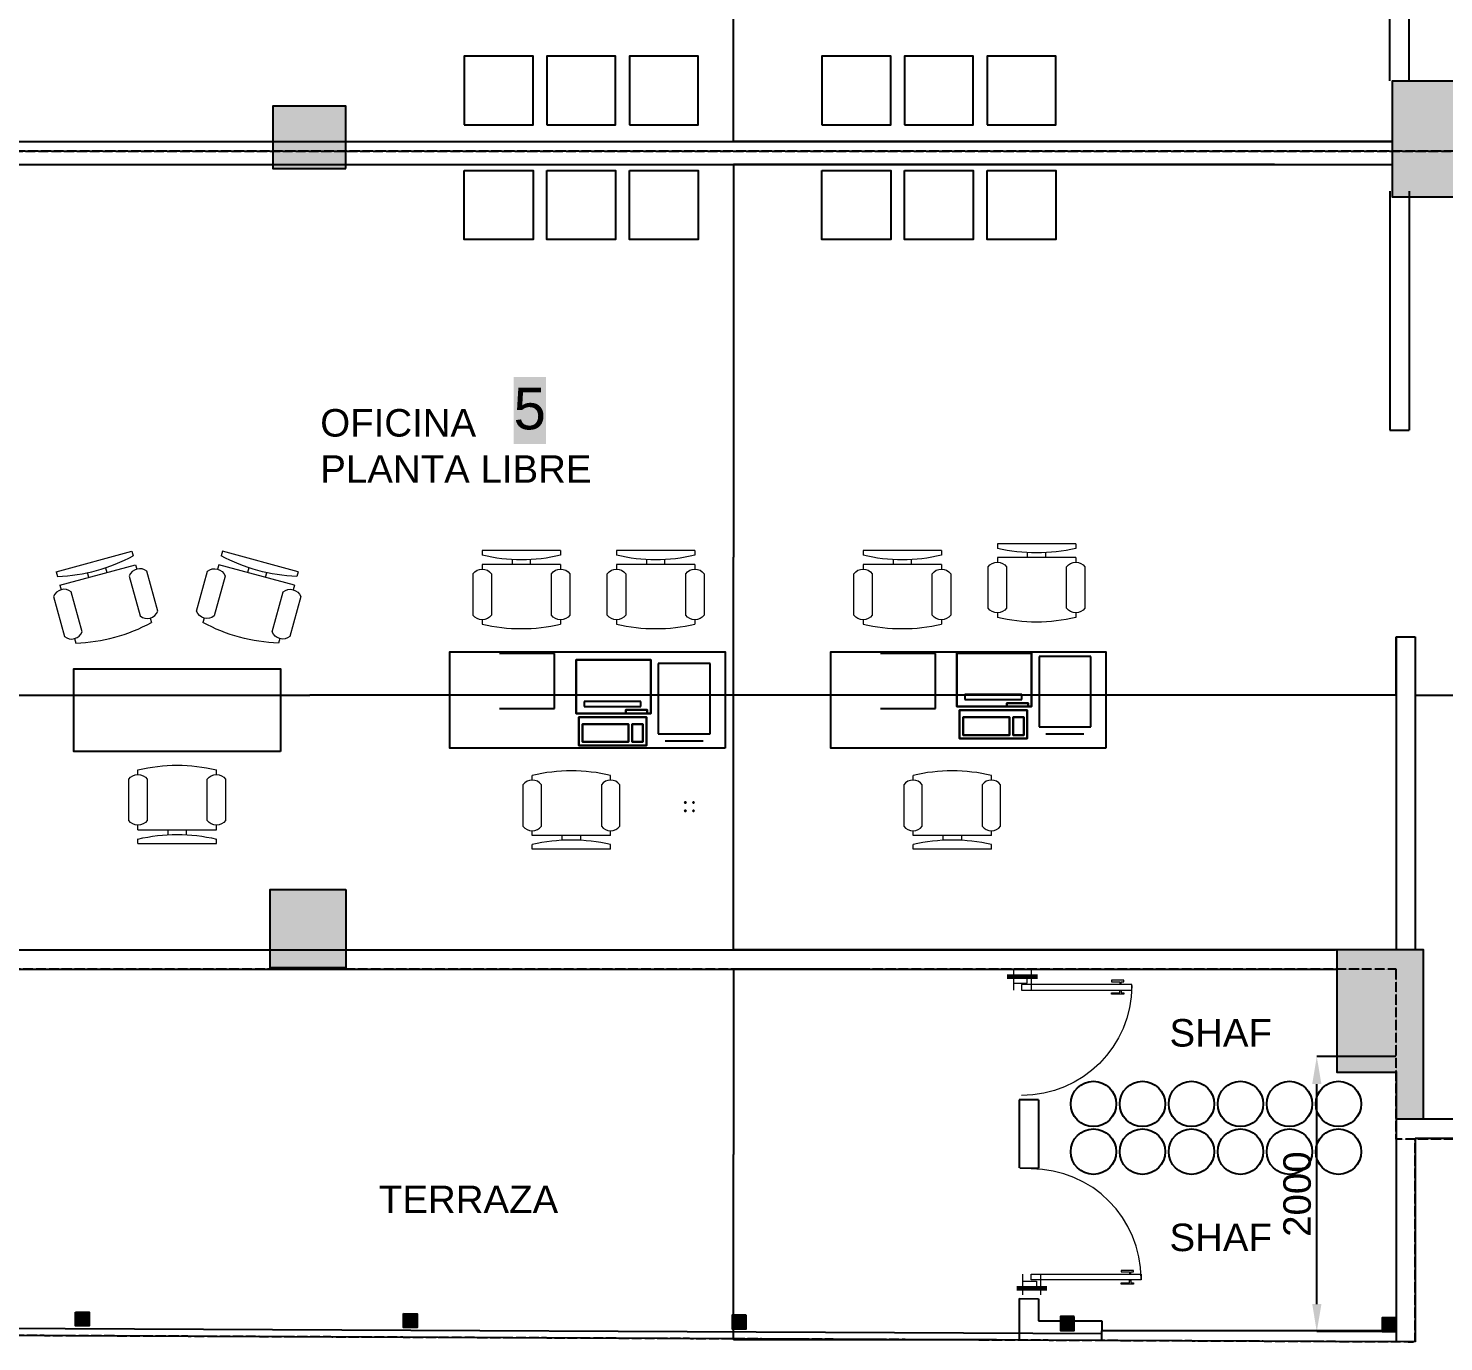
# Model space of a CAD drawing. Header units: millimetres. Extents: x -327709 to -233612, y 250954 to 312605.
# Drawn here: x -249960 to -239670, y 257217 to 266769 of the extents above; entities that cross this region are included whole.
import ezdxf

# ---------------------------------------------------------------- set-up
doc = ezdxf.new("R2010")
doc.units = ezdxf.units.MM
doc.header["$PDMODE"] = 35
doc.linetypes.add('Dash Style-1', pattern=[4.724409, 1.889764, -2.834646])
for name, color, linetype, lineweight in [('Bloques borde', 7, 'Continuous', 18), ('p1', 7, 'Continuous', 18), ('P4', 7, 'Continuous', 18), ('SUPERFICIES', 7, 'Dash Style-1', 5)]:
    doc.layers.add(name, color=color, linetype=linetype, lineweight=lineweight)
doc.layers.add('ROTULO', color=7, linetype='Continuous')
doc.styles.add('ARIAL', font='arial.ttf', dxfattribs={"height": 0.8})
doc.styles.add('Arial (bold)', font='arialbd.ttf')
doc.styles.add('Arial Unicode MS', font='ARIALUNI.TTF')
doc.styles.add('costan', font='arial.ttf')
doc.dimstyles.new('carlos', dxfattribs={"dimtxt": 0.067432, "dimasz": 0.00186, "dimexe": 1.7e-05, "dimexo": 1.25e-05, "dimgap": 0, "dimtad": 0, "dimdec": 3, "dimtxsty": 'Arial (bold)', "dimblk": 'VW_SLASH-1', "dimblk1": 'VW_SLASH-1', "dimblk2": 'VW_SLASH-1', "dimcen": 0, "dimazin": 0, "dimtfac": 1, "dimtdec": 3, "dimtix": 1, "dimtmove": 0, "dimatfit": 0, "dimldrblk": 'VW_SLASH-1', "dimfxl": 1, "dimfrac": 2, "dimtolj": 1, "dimarcsym": 0})
doc.dimstyles.new('COSTAN-DESAGUES', dxfattribs={"dimtxt": 200, "dimasz": 200, "dimexe": 0, "dimexo": 0, "dimgap": 40, "dimtad": 1, "dimdec": 0, "dimzin": 0, "dimdsep": 46, "dimtxsty": 'costan', "dimcen": 0, "dimclrd": 1, "dimclre": 1, "dimclrt": 1, "dimadec": 0, "dimazin": 0, "dimtfac": 1, "dimtdec": 0, "dimtofl": 0, "dimtmove": 0, "dimatfit": 3, "dimfxl": 1, "dimtolj": 1, "dimtzin": 0, "dimarcsym": 0})

# ---------------------------------------------------------------- blocks, each defined once
blk = doc.blocks.new('Group-93-1')
at = {"color": 7, "linetype": 'Continuous', "lineweight": 9}
for p, q in [((-0.285, 0), (-0.285, -0.034)), ((-0.285, 0), (0.285, 0)), ((0.285, 0), (0.285, -0.034)), ((-0.285, -0.101), (-0.285, -0.134)), ((-0.285, -0.101), (0.285, -0.101)), ((-0.067, -0.101), (-0.067, -0.065)), ((0.067, -0.066), (0.067, -0.101)), ((0.285, -0.101), (0.285, -0.134)), ((-0.352, -0.168), (-0.352, -0.469)), ((-0.218, -0.469), (-0.218, -0.168)), ((0.218, -0.168), (0.218, -0.469)), ((0.352, -0.469), (0.352, -0.168)), ((-0.285, -0.503), (-0.285, -0.536)), ((0.285, -0.503), (0.285, -0.536))]:
    blk.add_line(p, q, dxfattribs=at)
for centre, radius, start, end in [((0, 1.161), 1.228, 256.5803, 283.4197), ((-0.285, -0.218), 0.0838, 36.8699, 143.1301), ((0.285, -0.218), 0.0838, 36.8699, 143.1301), ((-0.285, -0.419), 0.0838, 216.8699, 323.1301), ((0.285, -0.419), 0.0838, 216.8699, 323.1301), ((0, 0.658), 1.228, 256.5803, 283.4197)]:
    blk.add_arc(centre, radius, start, end, dxfattribs=at)
blk = doc.blocks.new('Chair - Desk_Sc1')
at = {"color": 7}
blk.add_blockref('Group-93-1', (0, 0), dxfattribs=at)
blk = doc.blocks.new('Group-218-1')
at = {"layer": 'Bloques borde', "color": 7, "lineweight": 18}
for points in [[(-1.572, 6.172, 0.068), (-1.567, 6.175, 0.068), (-1.567, 6.175, 0.063), (-1.572, 6.172, 0.063)], [(-1.567, 6.175, 0.068), (-1.562, 6.172, 0.068), (-1.562, 6.172, 0.063), (-1.567, 6.175, 0.063)], [(-1.572, 6.166, 0.068), (-1.572, 6.172, 0.068), (-1.572, 6.172, 0.063), (-1.572, 6.166, 0.063)], [(-1.567, 6.163, 0.068), (-1.572, 6.166, 0.068), (-1.572, 6.166, 0.063), (-1.567, 6.163, 0.063)], [(-1.562, 6.166, 0.068), (-1.567, 6.163, 0.068), (-1.567, 6.163, 0.063), (-1.562, 6.166, 0.063)], [(-1.562, 6.172, 0.068), (-1.562, 6.166, 0.068), (-1.562, 6.166, 0.063), (-1.562, 6.172, 0.063)]]:
    blk.add_3dface(points, dxfattribs=at)
for points, invisible_edges in [([(-1.572, 6.166, 0.068), (-1.572, 6.172, 0.068), (-1.567, 6.175, 0.068), (-1.572, 6.166, 0.068)], 12), ([(-1.562, 6.166, 0.068), (-1.572, 6.166, 0.068), (-1.567, 6.175, 0.068), (-1.562, 6.166, 0.068)], 15), ([(-1.567, 6.175, 0.063), (-1.572, 6.172, 0.063), (-1.572, 6.166, 0.063), (-1.567, 6.175, 0.063)], 12), ([(-1.562, 6.166, 0.063), (-1.567, 6.175, 0.063), (-1.572, 6.166, 0.063), (-1.562, 6.166, 0.063)], 15), ([(-1.567, 6.175, 0.068), (-1.562, 6.172, 0.068), (-1.562, 6.166, 0.068), (-1.567, 6.175, 0.068)], 12), ([(-1.562, 6.166, 0.063), (-1.562, 6.172, 0.063), (-1.567, 6.175, 0.063), (-1.562, 6.166, 0.063)], 12), ([(-1.562, 6.166, 0.068), (-1.567, 6.163, 0.068), (-1.572, 6.166, 0.068), (-1.562, 6.166, 0.068)], 12), ([(-1.572, 6.166, 0.063), (-1.567, 6.163, 0.063), (-1.562, 6.166, 0.063), (-1.572, 6.166, 0.063)], 12)]:
    blk.add_3dface(points, dxfattribs=dict(at, invisible_edges=invisible_edges))
blk = doc.blocks.new('Group-219-1')
at = {"layer": 'Bloques borde', "color": 7, "lineweight": 18}
for points in [[(-1.572, 6.113, 0.068), (-1.567, 6.116, 0.068), (-1.567, 6.116, 0.063), (-1.572, 6.113, 0.063)], [(-1.572, 6.107, 0.068), (-1.572, 6.113, 0.068), (-1.572, 6.113, 0.063), (-1.572, 6.107, 0.063)], [(-1.567, 6.104, 0.068), (-1.572, 6.107, 0.068), (-1.572, 6.107, 0.063), (-1.567, 6.104, 0.063)], [(-1.567, 6.116, 0.068), (-1.562, 6.113, 0.068), (-1.562, 6.113, 0.063), (-1.567, 6.116, 0.063)], [(-1.562, 6.107, 0.068), (-1.567, 6.104, 0.068), (-1.567, 6.104, 0.063), (-1.562, 6.107, 0.063)], [(-1.562, 6.113, 0.068), (-1.562, 6.107, 0.068), (-1.562, 6.107, 0.063), (-1.562, 6.113, 0.063)]]:
    blk.add_3dface(points, dxfattribs=at)
for points, invisible_edges in [([(-1.567, 6.116, 0.068), (-1.562, 6.107, 0.068), (-1.572, 6.107, 0.068), (-1.567, 6.116, 0.068)], 15), ([(-1.572, 6.107, 0.068), (-1.572, 6.113, 0.068), (-1.567, 6.116, 0.068), (-1.572, 6.107, 0.068)], 12), ([(-1.572, 6.107, 0.063), (-1.562, 6.107, 0.063), (-1.567, 6.116, 0.063), (-1.572, 6.107, 0.063)], 15), ([(-1.567, 6.116, 0.063), (-1.572, 6.113, 0.063), (-1.572, 6.107, 0.063), (-1.567, 6.116, 0.063)], 12), ([(-1.562, 6.107, 0.068), (-1.567, 6.104, 0.068), (-1.572, 6.107, 0.068), (-1.562, 6.107, 0.068)], 12), ([(-1.572, 6.107, 0.063), (-1.567, 6.104, 0.063), (-1.562, 6.107, 0.063), (-1.572, 6.107, 0.063)], 12), ([(-1.567, 6.116, 0.068), (-1.562, 6.113, 0.068), (-1.562, 6.107, 0.068), (-1.567, 6.116, 0.068)], 12), ([(-1.562, 6.107, 0.063), (-1.562, 6.113, 0.063), (-1.567, 6.116, 0.063), (-1.562, 6.107, 0.063)], 12)]:
    blk.add_3dface(points, dxfattribs=dict(at, invisible_edges=invisible_edges))
blk = doc.blocks.new('Group-220-1')
at = {"layer": 'Bloques borde', "color": 7, "lineweight": 18}
for points, invisible_edges in [([(-1.512, 6.166, 0.068), (-1.512, 6.172, 0.068), (-1.507, 6.175, 0.068), (-1.512, 6.166, 0.068)], 12), ([(-1.502, 6.166, 0.068), (-1.512, 6.166, 0.068), (-1.507, 6.175, 0.068), (-1.502, 6.166, 0.068)], 15), ([(-1.507, 6.175, 0.063), (-1.512, 6.172, 0.063), (-1.512, 6.166, 0.063), (-1.507, 6.175, 0.063)], 12), ([(-1.507, 6.175, 0.063), (-1.512, 6.166, 0.063), (-1.502, 6.166, 0.063), (-1.507, 6.175, 0.063)], 15), ([(-1.502, 6.166, 0.068), (-1.507, 6.175, 0.068), (-1.502, 6.172, 0.068), (-1.502, 6.166, 0.068)], 9), ([(-1.507, 6.175, 0.063), (-1.502, 6.166, 0.063), (-1.502, 6.172, 0.063), (-1.507, 6.175, 0.063)], 9), ([(-1.502, 6.166, 0.068), (-1.507, 6.163, 0.068), (-1.512, 6.166, 0.068), (-1.502, 6.166, 0.068)], 12), ([(-1.512, 6.166, 0.063), (-1.507, 6.163, 0.063), (-1.502, 6.166, 0.063), (-1.512, 6.166, 0.063)], 12)]:
    blk.add_3dface(points, dxfattribs=dict(at, invisible_edges=invisible_edges))
for points in [[(-1.512, 6.172, 0.068), (-1.507, 6.175, 0.068), (-1.507, 6.175, 0.063), (-1.512, 6.172, 0.063)], [(-1.507, 6.175, 0.068), (-1.502, 6.172, 0.068), (-1.502, 6.172, 0.063), (-1.507, 6.175, 0.063)], [(-1.512, 6.166, 0.068), (-1.512, 6.172, 0.068), (-1.512, 6.172, 0.063), (-1.512, 6.166, 0.063)], [(-1.507, 6.163, 0.068), (-1.512, 6.166, 0.068), (-1.512, 6.166, 0.063), (-1.507, 6.163, 0.063)], [(-1.502, 6.166, 0.068), (-1.507, 6.163, 0.068), (-1.507, 6.163, 0.063), (-1.502, 6.166, 0.063)], [(-1.502, 6.172, 0.068), (-1.502, 6.166, 0.068), (-1.502, 6.166, 0.063), (-1.502, 6.172, 0.063)]]:
    blk.add_3dface(points, dxfattribs=at)
blk = doc.blocks.new('Group-221-1')
at = {"layer": 'Bloques borde', "color": 7, "lineweight": 18}
for points, invisible_edges in [([(-1.507, 6.116, 0.068), (-1.502, 6.107, 0.068), (-1.512, 6.107, 0.068), (-1.507, 6.116, 0.068)], 15), ([(-1.512, 6.107, 0.068), (-1.512, 6.113, 0.068), (-1.507, 6.116, 0.068), (-1.512, 6.107, 0.068)], 12), ([(-1.507, 6.116, 0.063), (-1.512, 6.113, 0.063), (-1.512, 6.107, 0.063), (-1.507, 6.116, 0.063)], 12), ([(-1.507, 6.116, 0.063), (-1.512, 6.107, 0.063), (-1.502, 6.107, 0.063), (-1.507, 6.116, 0.063)], 15), ([(-1.502, 6.107, 0.068), (-1.507, 6.104, 0.068), (-1.512, 6.107, 0.068), (-1.502, 6.107, 0.068)], 12), ([(-1.512, 6.107, 0.063), (-1.507, 6.104, 0.063), (-1.502, 6.107, 0.063), (-1.512, 6.107, 0.063)], 12), ([(-1.507, 6.116, 0.068), (-1.502, 6.113, 0.068), (-1.502, 6.107, 0.068), (-1.507, 6.116, 0.068)], 12), ([(-1.502, 6.107, 0.063), (-1.502, 6.113, 0.063), (-1.507, 6.116, 0.063), (-1.502, 6.107, 0.063)], 12)]:
    blk.add_3dface(points, dxfattribs=dict(at, invisible_edges=invisible_edges))
for points in [[(-1.512, 6.113, 0.068), (-1.507, 6.116, 0.068), (-1.507, 6.116, 0.063), (-1.512, 6.113, 0.063)], [(-1.512, 6.107, 0.068), (-1.512, 6.113, 0.068), (-1.512, 6.113, 0.063), (-1.512, 6.107, 0.063)], [(-1.507, 6.104, 0.068), (-1.512, 6.107, 0.068), (-1.512, 6.107, 0.063), (-1.507, 6.104, 0.063)], [(-1.507, 6.116, 0.068), (-1.502, 6.113, 0.068), (-1.502, 6.113, 0.063), (-1.507, 6.116, 0.063)], [(-1.502, 6.107, 0.068), (-1.507, 6.104, 0.068), (-1.507, 6.104, 0.063), (-1.502, 6.107, 0.063)], [(-1.502, 6.113, 0.068), (-1.502, 6.107, 0.068), (-1.502, 6.107, 0.063), (-1.502, 6.113, 0.063)]]:
    blk.add_3dface(points, dxfattribs=at)
blk = doc.blocks.new('Table and Chairs (2D)-9')
at = {"color": 7, "linetype": 'Continuous', "lineweight": 9}
blk.add_lwpolyline([(-0.45, 0.2976, -0.4142136), (-0.2976, 0.45), (0.2976, 0.45, -0.4142136), (0.45, 0.2976), (0.45, -0.2976, -0.4142136), (0.2976, -0.45), (-0.2976, -0.45, -0.4142136), (-0.45, -0.2976)], format="xyb", close=True, dxfattribs=at)
at = {"color": 7}
for name in ['Group-218-1', 'Group-220-1', 'Group-219-1', 'Group-221-1']:
    blk.add_blockref(name, (0, 0), dxfattribs=at)
blk = doc.blocks.new('VW_SLASH-1')
at = {"layer": 'p1', "color": 0, "linetype": 'ByBlock', "lineweight": -2}
blk.add_line((0, 0), (-1, 0), dxfattribs=at)
at = {"layer": 'p1', "color": 0, "linetype": 'Continuous', "lineweight": 20}
blk.add_lwpolyline([(1, 1), (-1, -1)], dxfattribs=at)
blk = doc.blocks.new('*D435')
at = {"layer": 'Defpoints', "color": 0, "linetype": 'Continuous', "transparency": 16777216}
for p in [(-244834, 259927), (-243878, 259927), (-242922, 257231)]:
    blk.add_point(p, dxfattribs=at)
at = {"layer": 'P4', "color": 0, "linetype": 'Continuous', "lineweight": -2, "transparency": 16777216}
for p, q in [((-243878, 259927), (-244834, 259927)), ((-244834, 259927), (-244834, 258579)), ((-244834, 257231), (-244834, 258579)), ((-242922, 257231), (-244834, 257231))]:
    blk.add_line(p, q, dxfattribs=at)
at = {"layer": 'P4', "color": 0, "linetype": 'Continuous', "lineweight": -2, "transparency": 16777216, "xscale": 0.0018603515625, "yscale": 0.0018603515625, "zscale": 0.0018603515625}
for p, rotation in [((-244834, 259927), 90), ((-244834, 257231), 270)]:
    blk.add_blockref('VW_SLASH-1', p, dxfattribs=dict(at, rotation=rotation))
at = {"layer": 'P4', "color": 0, "linetype": 'Continuous', "lineweight": -2, "transparency": 16777216, "insert": (-244834, 258579), "char_height": 0.0607, "attachment_point": 5, "style": 'Arial (bold)'}
blk.add_mtext('\\A1;8088,136', dxfattribs=at)
blk = doc.blocks.new('*D436')
at = {"layer": 'Defpoints', "color": 0, "linetype": 'Continuous', "transparency": 16777216}
for p in [(-244834, 265778), (-240901, 265778), (-240447, 260067)]:
    blk.add_point(p, dxfattribs=at)
at = {"layer": 'P4', "color": 0, "linetype": 'Continuous', "lineweight": -2, "transparency": 16777216}
for p, q in [((-240901, 265778), (-244834, 265778)), ((-244834, 265778), (-244834, 262922)), ((-244834, 260067), (-244834, 262922)), ((-240447, 260067), (-244834, 260067))]:
    blk.add_line(p, q, dxfattribs=at)
at = {"layer": 'P4', "color": 0, "linetype": 'Continuous', "lineweight": -2, "transparency": 16777216, "xscale": 0.0018603515625, "yscale": 0.0018603515625, "zscale": 0.0018603515625}
for p, rotation in [((-244834, 265778), 90), ((-244834, 260067), 270)]:
    blk.add_blockref('VW_SLASH-1', p, dxfattribs=dict(at, rotation=rotation))
at = {"layer": 'P4', "color": 0, "linetype": 'Continuous', "lineweight": -2, "transparency": 16777216, "insert": (-244834, 262922), "char_height": 0.0607, "attachment_point": 5, "style": 'Arial (bold)'}
blk.add_mtext('\\A1;17132,921', dxfattribs=at)
blk = doc.blocks.new('*D437')
at = {"layer": 'Defpoints', "color": 0, "linetype": 'Continuous', "transparency": 16777216}
for p in [(-244834, 272117), (-240062, 272117), (-240042, 265946)]:
    blk.add_point(p, dxfattribs=at)
at = {"layer": 'P4', "color": 0, "linetype": 'Continuous', "lineweight": -2, "transparency": 16777216}
for p, q in [((-240062, 272117), (-244834, 272117)), ((-244834, 272117), (-244834, 269032)), ((-244834, 265946), (-244834, 269032)), ((-240042, 265946), (-244834, 265946))]:
    blk.add_line(p, q, dxfattribs=at)
at = {"layer": 'P4', "color": 0, "linetype": 'Continuous', "lineweight": -2, "transparency": 16777216, "xscale": 0.0018603515625, "yscale": 0.0018603515625, "zscale": 0.0018603515625}
for p, rotation in [((-244834, 272117), 90), ((-244834, 265946), 270)]:
    blk.add_blockref('VW_SLASH-1', p, dxfattribs=dict(at, rotation=rotation))
at = {"layer": 'P4', "color": 0, "linetype": 'Continuous', "lineweight": -2, "transparency": 16777216, "insert": (-244834, 269032), "char_height": 0.0607, "attachment_point": 5, "style": 'Arial (bold)'}
blk.add_mtext('\\A1;18513,157', dxfattribs=at)
blk = doc.blocks.new('*D438')
at = {"layer": 'Defpoints', "color": 0, "linetype": 'Continuous', "transparency": 16777216}
for p in [(-255809, 262482), (-240017, 262342), (-255809, 261920)]:
    blk.add_point(p, dxfattribs=at)
at = {"layer": 'P4', "color": 0, "linetype": 'Continuous', "lineweight": -2, "transparency": 16777216}
for p, q in [((-255809, 262482), (-255809, 261920)), ((-240017, 262342), (-240017, 261920)), ((-255809, 261920), (-247913, 261920)), ((-240017, 261920), (-247913, 261920))]:
    blk.add_line(p, q, dxfattribs=at)
at = {"layer": 'P4', "color": 0, "linetype": 'Continuous', "lineweight": -2, "transparency": 16777216, "xscale": 0.0018603515625, "yscale": 0.0018603515625, "zscale": 0.0018603515625, "rotation": 180}
blk.add_blockref('VW_SLASH-1', (-255809, 261920), dxfattribs=at)
at = {"layer": 'P4', "color": 0, "linetype": 'Continuous', "lineweight": -2, "transparency": 16777216, "xscale": 0.0018603515625, "yscale": 0.0018603515625, "zscale": 0.0018603515625}
blk.add_blockref('VW_SLASH-1', (-240017, 261920), dxfattribs=at)
at = {"layer": 'P4', "color": 0, "linetype": 'Continuous', "lineweight": -2, "transparency": 16777216, "insert": (-247913, 261920), "char_height": 0.0607, "attachment_point": 5, "style": 'Arial (bold)'}
blk.add_mtext('\\A1;47378,078', dxfattribs=at)
blk = doc.blocks.new('*D441')
at = {"layer": 'Defpoints', "color": 0, "linetype": 'Continuous', "transparency": 16777216}
for p in [(-239877, 262342), (-238367, 261920), (-238367, 261582)]:
    blk.add_point(p, dxfattribs=at)
at = {"layer": 'P4', "color": 0, "linetype": 'Continuous', "lineweight": -2, "transparency": 16777216}
for p, q in [((-239877, 262342), (-239877, 261920)), ((-239877, 261920), (-239122, 261920)), ((-238367, 261920), (-239122, 261920)), ((-238367, 261582), (-238367, 261920))]:
    blk.add_line(p, q, dxfattribs=at)
at = {"layer": 'P4', "color": 0, "linetype": 'Continuous', "lineweight": -2, "transparency": 16777216, "xscale": 0.0018603515625, "yscale": 0.0018603515625, "zscale": 0.0018603515625, "rotation": 180}
blk.add_blockref('VW_SLASH-1', (-239877, 261920), dxfattribs=at)
at = {"layer": 'P4', "color": 0, "linetype": 'Continuous', "lineweight": -2, "transparency": 16777216, "xscale": 0.0018603515625, "yscale": 0.0018603515625, "zscale": 0.0018603515625}
blk.add_blockref('VW_SLASH-1', (-238367, 261920), dxfattribs=at)
at = {"layer": 'P4', "color": 0, "linetype": 'Continuous', "lineweight": -2, "transparency": 16777216, "insert": (-239122, 261920), "char_height": 0.0607, "attachment_point": 5, "style": 'Arial (bold)'}
blk.add_mtext('\\A1;4529,339', dxfattribs=at)
blk = doc.blocks.new('Group-2-1-1')
at = {"color": 5, "linetype": 'Continuous', "lineweight": 60}
blk.add_line((28.089, 7.119), (28.089, 7.339), dxfattribs=at)
at = {"color": 7, "linetype": 'Continuous', "lineweight": 5}
for p, q in [((28.139, 7.294), (27.989, 7.294)), ((28.139, 7.164), (27.989, 7.164))]:
    blk.add_line(p, q, dxfattribs=at)
for points in [[(27.985, 7.948), (27.97, 7.948), (27.97, 7.968), (27.96, 7.968), (27.96, 7.878), (27.97, 7.878), (27.97, 7.938), (27.985, 7.938)], [(27.989, 7.224), (27.989, 8.024), (28.029, 8.024), (28.029, 7.224)], [(28.035, 7.948), (28.05, 7.948), (28.05, 7.968), (28.06, 7.968), (28.06, 7.878), (28.05, 7.878), (28.05, 7.938), (28.035, 7.938)], [(28.089, 7.164), (28.039, 7.164), (28.039, 7.264), (28.089, 7.264)]]:
    blk.add_lwpolyline(points, close=True, dxfattribs=at)
blk.add_arc((28.022, 7.224), 0.8, 90, 180, dxfattribs=at)
blk = doc.blocks.new('*D574')
at = {"layer": 'Defpoints', "color": 0, "linetype": 'Continuous', "transparency": 16777216}
for p in [(-240593, 259290), (-240017, 259290), (-240017, 257290)]:
    blk.add_point(p, dxfattribs=at)
at = {"layer": 'ROTULO', "color": 1, "linetype": 'Continuous', "lineweight": -2, "transparency": 16777216}
for p, q in [((-240017, 259290), (-240593, 259290)), ((-240593, 257490), (-240593, 259090)), ((-240017, 257290), (-240593, 257290))]:
    blk.add_line(p, q, dxfattribs=at)
at = {"layer": 'ROTULO', "color": 1, "linetype": 'Continuous', "transparency": 16777216}
for points in [[(-240626, 259090), (-240559, 259090), (-240593, 259290)], [(-240626, 257490), (-240559, 257490), (-240593, 257290)]]:
    blk.add_solid(points, dxfattribs=at)
at = {"layer": 'ROTULO', "color": 1, "linetype": 'Continuous', "transparency": 16777216, "insert": (-240735, 258290), "char_height": 200, "attachment_point": 5, "rotation": 90, "style": 'costan'}
blk.add_mtext('\\A1;2000', dxfattribs=at)

msp = doc.modelspace()

# ---------------------------------------------------------------- hatches: boundary and pattern name
at = {"layer": 'P4', "linetype": 'Continuous', "lineweight": -2}
for points in [[(-239426.57727, 266386.71631), (-239426.57727, 265541.57221), (-240041.68215, 265541.57221), (-240041.68215, 266386.71631)], [(-247652.9799, 265748.24084), (-247652.9799, 266203.47375), (-248183.07028, 266203.47375), (-248183.07028, 266063.44988), (-248183.07028, 265923.27068), (-248183.07028, 265748.24084)], [(-247652.9799, 260505.8689), (-247652.9799, 259935.61638), (-248203.07369, 259935.61638), (-248203.07369, 260505.8689)], [(-240016.67789, 258836.51934), (-239816.64378, 258836.51934), (-239816.64378, 260066.72909), (-240446.75122, 260066.72909), (-240446.75122, 259176.57732), (-240016.67789, 259176.57732)], [(-249617.85005, 257431.88756), (-249517.83408, 257431.42262), (-249518.29902, 257331.40664), (-249618.31499, 257331.87159)], [(-247232.44333, 257420.79854), (-247132.42736, 257420.33359), (-247132.8923, 257320.31762), (-247232.90828, 257320.78256)], [(-244742.45788, 257409.97741), (-244842.47493, 257409.97741), (-244842.47493, 257309.96035), (-244742.45788, 257309.96035)], [(-242357.07693, 257398.8885), (-242457.09399, 257398.8885), (-242457.09399, 257298.87145), (-242357.07693, 257298.87145)], [(-240016.67789, 257390.18237), (-240116.69494, 257390.18237), (-240116.69494, 257290.16532), (-240016.67789, 257290.16532)]]:
    msp.add_hatch(color=0, dxfattribs=at).paths.add_polyline_path(points)

# ---------------------------------------------------------------- linework, layer by layer
at = {"layer": 'P4', "color": 0, "linetype": 'Continuous', "lineweight": -2}
for p, q in [((-240061.68556, 266386.71631), (-240061.68556, 268076.78389)), ((-239921.66169, 266386.71631), (-239921.66169, 268076.78389)), ((-255899.38594, 265946.42065), (-240042.20321, 265946.42065)), ((-255899.38594, 265777.70283), (-240042.40288, 265777.70283)), ((-240061.68556, 265584.83227), (-240061.68556, 263847.3737)), ((-239921.66169, 265584.83227), (-239921.66169, 263847.3737)), ((-240061.68556, 263847.3737), (-239921.66169, 263847.3737)), ((-240016.67789, 262342.11705), (-240016.67789, 260066.72909)), ((-240016.67789, 262342.11705), (-239876.65401, 262342.11705)), ((-239876.65401, 262342.11705), (-239876.65401, 260066.72909)), ((-246134.274, 262221.47493), (-246534.34221, 262221.47493)), ((-246134.274, 261821.40671), (-246134.274, 262221.47493)), ((-243365.52465, 262221.47493), (-243765.59287, 262221.47493)), ((-243365.52465, 261821.40671), (-243365.52465, 262221.47493)), ((-242666.52655, 262225.33724), (-243209.38826, 262225.33724)), ((-243209.38826, 262225.33724), (-242666.52655, 262225.33724)), ((-243209.38826, 262225.33724), (-243209.38826, 261835.88629)), ((-243209.38826, 261835.88629), (-243209.38826, 262225.33724)), ((-242666.52655, 261835.88629), (-242666.52655, 262225.33724)), ((-242666.52655, 262225.33724), (-242666.52655, 261835.88629)), ((-242235.54087, 262199.98226), (-242612.16759, 262199.98226)), ((-242612.16759, 262199.98226), (-242612.16759, 261687.39487)), ((-242235.54087, 261687.39487), (-242235.54087, 262199.98226)), ((-245435.27589, 262175.32872), (-245978.1376, 262175.32872)), ((-245978.1376, 262175.32872), (-245435.27589, 262175.32872)), ((-245978.1376, 262175.32872), (-245978.1376, 261785.87777)), ((-245978.1376, 261785.87777), (-245978.1376, 262175.32872)), ((-245435.27589, 261785.87777), (-245435.27589, 262175.32872)), ((-245435.27589, 262175.32872), (-245435.27589, 261785.87777)), ((-245004.29021, 262149.97374), (-245380.91693, 262149.97374)), ((-245380.91693, 262149.97374), (-245380.91693, 261637.38634)), ((-245004.29021, 261637.38634), (-245004.29021, 262149.97374)), ((-242737.92325, 261923.40121), (-243150.49359, 261923.40121)), ((-243150.49359, 261923.40121), (-243150.49359, 261886.84901)), ((-243150.49359, 261886.84901), (-242737.92325, 261886.84901)), ((-242737.92325, 261886.84901), (-242737.92325, 261923.40121)), ((-246534.34221, 261821.40671), (-246134.274, 261821.40671)), ((-245978.1376, 261785.87777), (-245435.27589, 261785.87777)), ((-245435.27589, 261785.87777), (-245978.1376, 261785.87777)), ((-245506.67259, 261873.39269), (-245919.24293, 261873.39269)), ((-245919.24293, 261873.39269), (-245919.24293, 261836.84048)), ((-245919.24293, 261836.84048), (-245506.67259, 261836.84048)), ((-245616.22979, 261811.72832), (-245616.22979, 261785.87777)), ((-245616.22979, 261785.87777), (-245616.22979, 261811.72832)), ((-245461.12645, 261811.72832), (-245616.22979, 261811.72832)), ((-245616.22979, 261811.72832), (-245461.12645, 261811.72832)), ((-245506.67259, 261836.84048), (-245506.67259, 261873.39269)), ((-245461.12645, 261785.87777), (-245461.12645, 261811.72832)), ((-245461.12645, 261811.72832), (-245461.12645, 261785.87777)), ((-243765.59287, 261821.40671), (-243365.52465, 261821.40671)), ((-243209.38826, 261835.88629), (-242666.52655, 261835.88629)), ((-242666.52655, 261835.88629), (-243209.38826, 261835.88629)), ((-242698.03189, 261809.48445), (-243189.19249, 261809.48445)), ((-243189.19249, 261809.48445), (-242698.03189, 261809.48445)), ((-243189.19249, 261809.48445), (-243189.19249, 261602.67999)), ((-243189.19249, 261602.67999), (-243189.19249, 261809.48445)), ((-242847.48045, 261861.73685), (-242847.48045, 261835.88629)), ((-242847.48045, 261835.88629), (-242847.48045, 261861.73685)), ((-242692.37711, 261861.73685), (-242847.48045, 261861.73685)), ((-242847.48045, 261861.73685), (-242692.37711, 261861.73685)), ((-242698.03189, 261602.67999), (-242698.03189, 261809.48445)), ((-242698.03189, 261809.48445), (-242698.03189, 261602.67999)), ((-242692.37711, 261835.88629), (-242692.37711, 261861.73685)), ((-242692.37711, 261861.73685), (-242692.37711, 261835.88629)), ((-245466.78124, 261759.47592), (-245957.94183, 261759.47592)), ((-245957.94183, 261759.47592), (-245466.78124, 261759.47592)), ((-245957.94183, 261759.47592), (-245957.94183, 261552.67146)), ((-245957.94183, 261552.67146), (-245957.94183, 261759.47592)), ((-245596.03402, 261707.77481), (-245932.09127, 261707.77481)), ((-245932.09127, 261707.77481), (-245596.03402, 261707.77481)), ((-245932.09127, 261707.77481), (-245932.09127, 261578.52202)), ((-245932.09127, 261578.52202), (-245932.09127, 261707.77481)), ((-245596.03402, 261578.52202), (-245596.03402, 261707.77481)), ((-245596.03402, 261707.77481), (-245596.03402, 261578.52202)), ((-245492.63179, 261707.77481), (-245570.18347, 261707.77481)), ((-245570.18347, 261707.77481), (-245492.63179, 261707.77481)), ((-245570.18347, 261707.77481), (-245570.18347, 261578.52202)), ((-245570.18347, 261578.52202), (-245570.18347, 261707.77481)), ((-245492.63179, 261578.52202), (-245492.63179, 261707.77481)), ((-245492.63179, 261707.77481), (-245492.63179, 261578.52202)), ((-245466.78124, 261552.67146), (-245466.78124, 261759.47592)), ((-245466.78124, 261759.47592), (-245466.78124, 261552.67146)), ((-242827.28468, 261757.78333), (-243163.34193, 261757.78333)), ((-243163.34193, 261757.78333), (-242827.28468, 261757.78333)), ((-243163.34193, 261757.78333), (-243163.34193, 261628.53055)), ((-243163.34193, 261628.53055), (-243163.34193, 261757.78333)), ((-242827.28468, 261628.53055), (-242827.28468, 261757.78333)), ((-242827.28468, 261757.78333), (-242827.28468, 261628.53055)), ((-242723.88245, 261757.78333), (-242801.43413, 261757.78333)), ((-242801.43413, 261757.78333), (-242723.88245, 261757.78333)), ((-242801.43413, 261757.78333), (-242801.43413, 261628.53055)), ((-242801.43413, 261628.53055), (-242801.43413, 261757.78333)), ((-242723.88245, 261628.53055), (-242723.88245, 261757.78333)), ((-242723.88245, 261757.78333), (-242723.88245, 261628.53055)), ((-242612.16759, 261687.39487), (-242235.54087, 261687.39487)), ((-245380.91693, 261637.38634), (-245004.29021, 261637.38634)), ((-245330.9084, 261587.37781), (-245054.29874, 261587.37781)), ((-243189.19249, 261602.67999), (-242698.03189, 261602.67999)), ((-242698.03189, 261602.67999), (-243189.19249, 261602.67999)), ((-242562.15906, 261637.38634), (-242285.5494, 261637.38634)), ((-245957.94183, 261552.67146), (-245466.78124, 261552.67146)), ((-245466.78124, 261552.67146), (-245957.94183, 261552.67146)), ((-255899.38594, 260066.72909), (-240455.8769, 260066.72909)), ((-255899.38594, 259926.70522), (-242608.13658, 259926.70522)), ((-242617.12127, 259926.70522), (-240446.75122, 259926.70522)), ((-240016.67789, 259180.73941), (-240016.67789, 257217.15287)), ((-242757.14514, 258976.54321), (-242757.14514, 258480.09212)), ((-242617.12127, 258976.54321), (-242757.14514, 258976.54321)), ((-242617.12127, 258976.54321), (-242617.12127, 258479.46821)), ((-239816.64378, 258836.51934), (-236555.29368, 258836.51934)), ((-239876.65401, 258696.49546), (-239876.65401, 257216.50194)), ((-239876.65401, 258696.49546), (-236411.06312, 258696.49546)), ((-242751.33335, 258480.09212), (-242617.12127, 258479.46821)), ((-284239.36298, 257472.73965), (-242156.81684, 257277.11079)), ((-242757.14514, 257529.94687), (-242617.12127, 257529.29594)), ((-242757.14514, 257529.94687), (-242757.14514, 257229.89246)), ((-242617.12127, 257529.29594), (-242617.12127, 257369.26692)), ((-287179.66659, 257436.39916), (-242157.04931, 257227.1028)), ((-242617.12127, 257369.26692), (-242156.36283, 257367.125)), ((-242156.36283, 257367.125), (-242157.04931, 257227.1028)), ((-242156.72385, 257297.11398), (-240016.3293, 257297.11398)), ((-242757.14514, 257229.89246), (-242157.04931, 257227.1028)), ((-242157.04931, 257227.1028), (-240016.67789, 257217.15287)), ((-239876.65401, 257216.50194), (-240016.67789, 257217.15287))]:
    msp.add_line(p, q, dxfattribs=at)
for points in [[(-246790.69432, 266066.72214), (-246290.60905, 266066.72214), (-246290.60905, 266566.80741), (-246790.69432, 266566.80741)], [(-246190.592, 266066.72214), (-245690.50673, 266066.72214), (-245690.50673, 266566.80741), (-246190.592, 266566.80741)], [(-245590.48968, 266066.72214), (-245090.40441, 266066.72214), (-245090.40441, 266566.80741), (-245590.48968, 266566.80741)], [(-244190.25093, 266066.72214), (-243690.16567, 266066.72214), (-243690.16567, 266566.80741), (-244190.25093, 266566.80741)], [(-243590.14861, 266066.72214), (-243090.06335, 266066.72214), (-243090.06335, 266566.80741), (-243590.14861, 266566.80741)], [(-242990.04629, 266066.72214), (-242489.96103, 266066.72214), (-242489.96103, 266566.80741), (-242990.04629, 266566.80741)], [(-239426.57727, 266386.71631), (-239426.57727, 265541.57221), (-240041.68215, 265541.57221), (-240041.68215, 266386.71631)], [(-247652.9799, 265748.24084), (-247652.9799, 266203.47375), (-248183.07028, 266203.47375), (-248183.07028, 266063.44988), (-248183.07028, 265923.27068), (-248183.07028, 265748.24084)], [(-246790.69432, 265733.62537), (-246290.60905, 265733.62537), (-246290.60905, 265233.54011), (-246790.69432, 265233.54011)], [(-246190.592, 265733.62537), (-245690.50673, 265733.62537), (-245690.50673, 265233.54011), (-246190.592, 265233.54011)], [(-245590.48968, 265733.62537), (-245090.40441, 265733.62537), (-245090.40441, 265233.54011), (-245590.48968, 265233.54011)], [(-244190.25093, 265733.62537), (-243690.16567, 265733.62537), (-243690.16567, 265233.54011), (-244190.25093, 265233.54011)], [(-243590.14861, 265733.62537), (-243090.06335, 265733.62537), (-243090.06335, 265233.54011), (-243590.14861, 265233.54011)], [(-242990.04629, 265733.62537), (-242489.96103, 265733.62537), (-242489.96103, 265233.54011), (-242990.04629, 265233.54011)], [(-244894.75861, 261534.1347), (-246895.09967, 261534.1347), (-246895.09967, 262234.25408), (-244894.75861, 262234.25408)], [(-242126.00926, 261534.1347), (-244126.35033, 261534.1347), (-244126.35033, 262234.25408), (-242126.00926, 262234.25408)], [(-248127.92497, 261509.04126), (-249628.18077, 261509.04126), (-249628.18077, 262109.14358), (-248127.92497, 262109.14358)], [(-247652.9799, 260505.8689), (-247652.9799, 259935.61638), (-248203.07369, 259935.61638), (-248203.07369, 260505.8689)], [(-240016.67789, 258836.51934), (-239816.64378, 258836.51934), (-239816.64378, 260066.72909), (-240446.75122, 260066.72909), (-240446.75122, 259176.57732), (-240016.67789, 259176.57732)], [(-249617.85005, 257431.88756), (-249517.83408, 257431.42262), (-249518.29902, 257331.40664), (-249618.31499, 257331.87159)], [(-247232.44333, 257420.79854), (-247132.42736, 257420.33359), (-247132.8923, 257320.31762), (-247232.90828, 257320.78256)], [(-244742.45788, 257409.97741), (-244842.47493, 257409.97741), (-244842.47493, 257309.96035), (-244742.45788, 257309.96035)], [(-242357.07693, 257398.8885), (-242457.09399, 257398.8885), (-242457.09399, 257298.87145), (-242357.07693, 257298.87145)], [(-240016.67789, 257390.18237), (-240116.69494, 257390.18237), (-240116.69494, 257290.16532), (-240016.67789, 257290.16532)]]:
    msp.add_lwpolyline(points, close=True, dxfattribs=at)
for centre in [(-242216.61239, 258945.61107), (-241860.30277, 258945.61107), (-241503.99315, 258945.61107), (-241147.68352, 258945.61107), (-240791.3739, 258945.61107), (-240435.06428, 258945.61107), (-242216.61239, 258598.52338), (-241860.30277, 258598.52338), (-241503.99315, 258598.52338), (-241147.68352, 258598.52338), (-240791.3739, 258598.52338), (-240435.06428, 258598.52338)]:
    msp.add_circle(centre, 165.02814, dxfattribs=at)
for points in [[(-242666.52655, 262225.33724), (-243209.38826, 262225.33724), (-243209.38826, 262225.33724)], [(-243209.38826, 262225.33724), (-243209.38826, 261835.88629), (-243209.38826, 261835.88629)], [(-242666.52655, 261835.88629), (-242666.52655, 262225.33724), (-242666.52655, 262225.33724)], [(-245435.27589, 262175.32872), (-245978.1376, 262175.32872), (-245978.1376, 262175.32872)], [(-245978.1376, 262175.32872), (-245978.1376, 261785.87777), (-245978.1376, 261785.87777)], [(-245435.27589, 261785.87777), (-245435.27589, 262175.32872), (-245435.27589, 262175.32872)], [(-245978.1376, 261785.87777), (-245435.27589, 261785.87777), (-245435.27589, 261785.87777)], [(-245616.22979, 261811.72832), (-245616.22979, 261785.87777), (-245616.22979, 261785.87777)], [(-245461.12645, 261811.72832), (-245616.22979, 261811.72832), (-245616.22979, 261811.72832)], [(-245461.12645, 261785.87777), (-245461.12645, 261811.72832), (-245461.12645, 261811.72832)], [(-243209.38826, 261835.88629), (-242666.52655, 261835.88629), (-242666.52655, 261835.88629)], [(-242698.03189, 261809.48445), (-243189.19249, 261809.48445), (-243189.19249, 261809.48445)], [(-243189.19249, 261809.48445), (-243189.19249, 261602.67999), (-243189.19249, 261602.67999)], [(-242847.48045, 261861.73685), (-242847.48045, 261835.88629), (-242847.48045, 261835.88629)], [(-242692.37711, 261861.73685), (-242847.48045, 261861.73685), (-242847.48045, 261861.73685)], [(-242698.03189, 261602.67999), (-242698.03189, 261809.48445), (-242698.03189, 261809.48445)], [(-242692.37711, 261835.88629), (-242692.37711, 261861.73685), (-242692.37711, 261861.73685)], [(-245466.78124, 261759.47592), (-245957.94183, 261759.47592), (-245957.94183, 261759.47592)], [(-245957.94183, 261759.47592), (-245957.94183, 261552.67146), (-245957.94183, 261552.67146)], [(-245596.03402, 261707.77481), (-245932.09127, 261707.77481), (-245932.09127, 261707.77481)], [(-245932.09127, 261707.77481), (-245932.09127, 261578.52202), (-245932.09127, 261578.52202)], [(-245596.03402, 261578.52202), (-245596.03402, 261707.77481), (-245596.03402, 261707.77481)], [(-245492.63179, 261707.77481), (-245570.18347, 261707.77481), (-245570.18347, 261707.77481)], [(-245570.18347, 261707.77481), (-245570.18347, 261578.52202), (-245570.18347, 261578.52202)], [(-245492.63179, 261578.52202), (-245492.63179, 261707.77481), (-245492.63179, 261707.77481)], [(-245466.78124, 261552.67146), (-245466.78124, 261759.47592), (-245466.78124, 261759.47592)], [(-242827.28468, 261757.78333), (-243163.34193, 261757.78333), (-243163.34193, 261757.78333)], [(-243163.34193, 261757.78333), (-243163.34193, 261628.53055), (-243163.34193, 261628.53055)], [(-242827.28468, 261628.53055), (-242827.28468, 261757.78333), (-242827.28468, 261757.78333)], [(-242723.88245, 261757.78333), (-242801.43413, 261757.78333), (-242801.43413, 261757.78333)], [(-242801.43413, 261757.78333), (-242801.43413, 261628.53055), (-242801.43413, 261628.53055)], [(-242723.88245, 261628.53055), (-242723.88245, 261757.78333), (-242723.88245, 261757.78333)], [(-245932.09127, 261578.52202), (-245596.03402, 261578.52202), (-245596.03402, 261578.52202)], [(-245570.18347, 261578.52202), (-245492.63179, 261578.52202), (-245492.63179, 261578.52202)], [(-243189.19249, 261602.67999), (-242698.03189, 261602.67999), (-242698.03189, 261602.67999)], [(-243163.34193, 261628.53055), (-242827.28468, 261628.53055), (-242827.28468, 261628.53055)], [(-242801.43413, 261628.53055), (-242723.88245, 261628.53055), (-242723.88245, 261628.53055)], [(-245957.94183, 261552.67146), (-245466.78124, 261552.67146), (-245466.78124, 261552.67146)]]:
    msp.add_3dface(points, dxfattribs=at)
at = {"layer": 'SUPERFICIES', "color": 0, "lineweight": -2}
for p, q in [((-239876.65401, 257216.50194), (-239876.65401, 258696.49546)), ((-239876.65401, 258696.49546), (-236411.06312, 258689.84277)), ((-280838.78317, 257406.92233), (-239876.65401, 257216.50194))]:
    msp.add_line(p, q, dxfattribs=at)
for points in [[(-255914.38849, 272181.81656), (-236411.06312, 272181.81656), (-236411.06312, 265875.35204), (-255914.38849, 265875.35204)], [(-240016.67789, 259926.70522), (-255974.84684, 259926.70522), (-255974.84684, 265875.35204), (-236411.06312, 265875.35204), (-236411.06312, 258689.84277), (-240016.67789, 258689.84277)]]:
    msp.add_lwpolyline(points, close=True, dxfattribs=at)
at = {"layer": 'SUPERFICIES', "color": 0, "linetype": 'Continuous', "lineweight": -2}
msp.add_solid([(-246432.76148, 263746.03218), (-246197.2835, 263746.03218), (-246432.76148, 264232.94853), (-246197.2835, 264232.94853)], dxfattribs=at)

# ---------------------------------------------------------------- block references
at = {"layer": 'P4', "color": 0, "lineweight": -2, "xscale": -1000.17053206043, "yscale": 1000.17053206043, "zscale": 1000.17053206043}
for p in [(-242630.26369, 263020.21296), (-246375.22583, 262970.20444), (-245399.01303, 262970.20444), (-243606.47649, 262970.20444)]:
    msp.add_blockref('Chair - Desk_Sc1', p, dxfattribs=at)
at = {"layer": 'P4', "color": 0, "lineweight": -2, "yscale": 1000.17053206043, "zscale": 1000.17053206043}
for name, p, xscale, rotation in [('Chair - Desk_Sc1', (-249481.57224, 262890.18719), 1000.17053206043, 15.24583617971302), ('Chair - Desk_Sc1', (-248274.53351, 262890.18719), -1000.17053206043, 344.7541638202868), ('Chair - Desk_Sc1', (-248878.05287, 260838.95101), -1000.17053206043, 180), ('Chair - Desk_Sc1', (-246011.97566, 260798.18434), 1000.17053206043, 180), ('Chair - Desk_Sc1', (-243243.22632, 260798.18434), 1000.17053206043, 180), ('Table and Chairs (2D)-9', (-239013.84338, 259569.89906), -1000.17053206043, 89.99993243330415), ('Group-2-1-1', (-249964.07521, 231780.06081), -1000.17053206043, 270), ('Group-2-1-1', (-249894.76999, 285700.29082), 1000.17053206043, 269.9999999999999)]:
    msp.add_blockref(name, p, dxfattribs=dict(at, xscale=xscale, rotation=rotation))

# ---------------------------------------------------------------- texts
at = {"layer": 'P4', "color": 0, "lineweight": -2, "attachment_point": 1, "line_spacing_factor": 1.008048, "style": 'Arial Unicode MS'}
for s, insert, char_height in [('OFICINA\\PPLANTA LIBRE', (-247837.71925, 263999.57608), 200.0341064), ('SHAF', (-241663.74316, 259563.09894), 200.034106), ('TERRAZA', (-247411.64164, 258351.73485), 200.034106), ('SHAF', (-241663.74316, 258075.26382), 200.034106)]:
    msp.add_mtext(s, dxfattribs=dict(at, insert=insert, char_height=char_height))
at = {"layer": 'SUPERFICIES', "color": 0, "lineweight": -2, "insert": (-246432.76148, 264155.37932), "char_height": 303.495757, "attachment_point": 1, "line_spacing_factor": 0.966482, "style": 'ARIAL'}
msp.add_mtext('{\\C7;\\l5}', dxfattribs=at)

# ---------------------------------------------------------------- dimensions: what is measured, and where the dimension line sits
at = {"layer": 'P4', "color": 0, "linetype": 'Continuous', "lineweight": -2}
for base, p1, p2, picture, middle in [((-244834.2846, 272117.47284), (-240042.20321, 265946.42065), (-240061.88004, 272117.47284), '*D437', (-244834.2846, 269031.94675)), ((-244834.2846, 265777.70283), (-240446.75122, 260066.72909), (-240900.66632, 265777.70283), '*D436', (-244834.2846, 262922.21596)), ((-244834.28375, 259926.70522), (-242922.25326, 257230.66), (-243878.36548, 259926.70522), '*D435', (-244834.28375, 258578.68261))]:
    dim = msp.add_linear_dim(base=base, p1=p1, p2=p2, angle=270, dimstyle='carlos', override={"dimtxt": 0.060689, "dimgap": 0.039688, "dimtih": 1, "dimtoh": 1, "dimlfac": 3, "dimpost": '<>', "dimtxsty": 'Arial (bold)'}, dxfattribs=at)
    dim.commit()
    dim.dimension.update_dxf_attribs({"geometry": picture, "text_midpoint": middle})
for base, p1, p2, picture, middle in [((-255809.37059, 261920.22315), (-240016.67789, 262342.11705), (-255809.37059, 262482.32771), '*D438', (-247913.02424, 261920.22315)), ((-238366.874511, 261920.224003), (-239876.654013, 262342.117054), (-238366.874511, 261581.98745), '*D441', (-239121.764262, 261920.224003))]:
    dim = msp.add_linear_dim(base=base, p1=p1, p2=p2, dimstyle='carlos', override={"dimtxt": 0.060689, "dimgap": 0.039688, "dimtih": 1, "dimtoh": 1, "dimlfac": 3, "dimpost": '<>', "dimtxsty": 'Arial (bold)'}, dxfattribs=at)
    dim.commit()
    dim.dimension.update_dxf_attribs({"geometry": picture, "text_midpoint": middle})
at = {"layer": 'ROTULO', "color": 4, "linetype": 'Continuous'}
dim = msp.add_linear_dim(base=(-240592.62794, 259290.16532), p1=(-240016.67789, 257290.16532), p2=(-240016.67789, 259290.16532), angle=90, dimstyle='COSTAN-DESAGUES', dxfattribs=at)
dim.commit()
dim.dimension.update_dxf_attribs({"geometry": '*D574', "text_midpoint": (-240734.74253, 258290.16532)})

doc.saveas('drawing.dxf')
